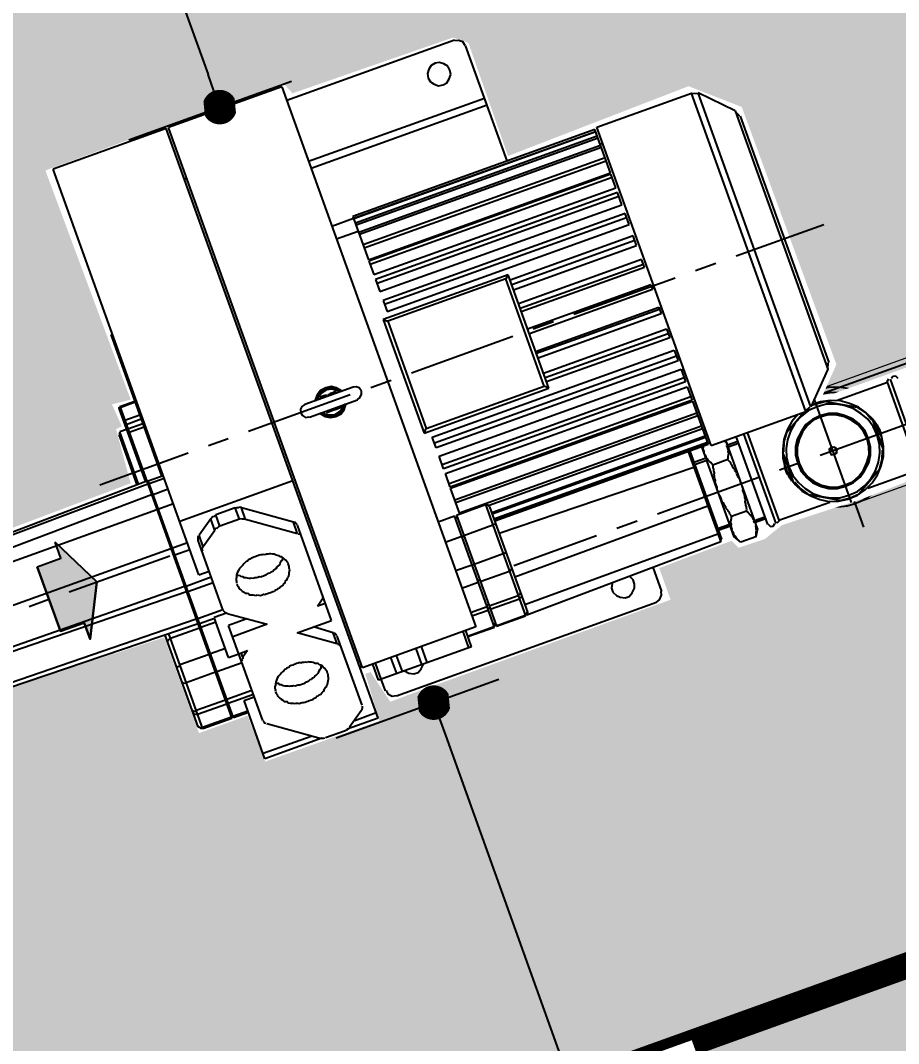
# Model space of a CAD drawing. Header units: millimetres. Extents: x 646993 to 648849, y 9708034 to 9709424.
# Drawn here: x 648234.937 to 648235.445, y 9709067.15 to 9709067.742 of the extents above; entities that cross this region are included whole.
import ezdxf

# ---------------------------------------------------------------- set-up
doc = ezdxf.new("R2010")
doc.units = ezdxf.units.MM
doc.header["$LTSCALE"] = 5
doc.header["$XCLIPFRAME"] = 2
doc.set_wipeout_variables(frame=1)
for name, pattern in [('DASHDOT2', [0.5, 0.25, -0.125, 0, -0.125]), ('DOT', [6.35, 0, -6.35]), ('SLD-Centro', [19.05, 15.24, -1.27, 1.27, -1.27])]:
    doc.linetypes.add(name, pattern=pattern)
doc.layers.get('Defpoints').update_dxf_attribs({"color": 253})
for name, color, linetype in [('00_RELLENO_X', 252, 'Continuous'), ('01-Dimensiones', 142, 'Continuous'), ('EB-Corte', 7, 'Continuous'), ('H', 7, 'Continuous'), ('P', 7, 'Continuous')]:
    doc.layers.add(name, color=color, linetype=linetype)
doc.layers.add('01 - TUBERIAS', color=1, linetype='Continuous', lineweight=5)
doc.layers.add('01-HATCH', color=56, linetype='Continuous', lineweight=5)
doc.styles.add('Tex25', font='romans.shx', dxfattribs={"width": 0.8, "height": 0.055})
doc.styles.add('Tex40', font='romans.shx', dxfattribs={"width": 0.7, "height": 0.045})
doc.dimstyles.new('1_40', dxfattribs={"dimtxt": 0.055, "dimasz": 0.02, "dimexe": 0.06, "dimexo": 0, "dimgap": 0.025, "dimtad": 1, "dimzin": 1, "dimdsep": 46, "dimtxsty": 'Tex25', "dimblk": 'DOT', "dimcen": 0, "dimdle": 0.04, "dimclrd": 256, "dimclre": 256, "dimclrt": 7, "dimadec": 0, "dimazin": 0, "dimtfac": 1, "dimtix": 1, "dimtmove": 1, "dimatfit": 3, "dimldrblk": 'DOT', "dimfxl": 1, "dimtfill": 1, "dimtolj": 1, "dimtzin": 0, "dimlwd": -1, "dimlwe": -1, "dimarcsym": 0})
picture_1 = doc.add_image_def('image1.jpg', size_in_pixel=(1920, 925))
picture_2 = doc.add_image_def('image2.ecw', size_in_pixel=(12715, 11262))

# ---------------------------------------------------------------- blocks, each defined once
blk = doc.blocks.new('*U37')
at = {"color": 8, "linetype": 'Continuous', "ltscale": 0.1}
blk.add_wipeout([(0.06777, 0.03465), (0.00013, 0.03465), (-0.00416, 0.0344), (-0.00847, 0.0336), (-0.01311, 0.03208), (-0.01686, 0.03027), (-0.02144, 0.02722), (-0.02509, 0.0239), (-0.02892, 0.01909), (-0.03154, 0.01435), (-0.03272, 0.01142), (-0.03353, 0.00876), (-0.0344, 0.0042), (-0.03465, 0), (-0.0344, -0.00414), (-0.03321, -0.00991), (-0.03197, -0.0133), (-0.02951, -0.01817), (-0.02671, -0.02207), (-0.02293, -0.02598), (-0.0198, -0.02844), (-0.01652, -0.03046), (-0.01144, -0.03271), (-0.00739, -0.03386), (-0.0055, -0.03421), (-0.00388, -0.03443), (-0.00226, -0.03458), (0.00042, -0.03465), (0.06777, -0.03465)], dxfattribs=at)
for p, q in [((0.06777, 0.0315), (0, 0.0315)), ((0.06777, -0.0315), (0, -0.0315))]:
    blk.add_line(p, q, dxfattribs=at)
at = {"color": 252, "linetype": 'DASHDOT2', "ltscale": 0.06}
blk.add_line((0.04924, 0), (-0.04924, 0), dxfattribs=at)
blk.add_lwpolyline([(0, 0.04924), (0, -0.04924)], dxfattribs=at)
at = {"color": 8, "linetype": 'Continuous', "ltscale": 0.1}
for radius in [0.03465, 0.0315]:
    blk.add_circle((0, 0), radius, dxfattribs=at)
at = {"layer": '01 - TUBERIAS', "linetype": 'Continuous'}
for p, q in [((0.00042, 0.03465), (0.06777, 0.03465)), ((0.06777, 0.03465), (0.06777, -0.03465)), ((0.00042, -0.03465), (0.06777, -0.03465))]:
    blk.add_line(p, q, dxfattribs=at)
blk.add_arc((0, 0), 0.03465, 89.30227, 270.69773, dxfattribs=at)
blk = doc.blocks.new('*U68')
at = {"layer": 'EB-Corte', "color": 251, "linetype": 'SLD-Centro', "ltscale": 0.035, "true_color": 0x636466, "const_width": 0.015}
blk.add_lwpolyline([(-5.5593, 0), (0.56102, 0)], dxfattribs=at)
blk = doc.blocks.new('A$C6962e6fc')
blk.add_wipeout([(0.02743, 0.0459), (0.08784, 0.04484), (0.08784, 0.10205), (0.08943, 0.10735), (0.10321, 0.0941), (0.26199, 0.09526), (0.28371, 0.12016), (0.28107, 0.23217), (0.35049, 0.23164), (0.35632, 0.23906), (0.35739, 0.33731), (0.36481, 0.34049), (0.36374, 0.48705), (0.22225, 0.48546), (0.22331, 0.49658), (0.20953, 0.49552), (0.209, 0.49923), (0.17667, 0.50188), (0.17503, 0.60859), (0.19675, 0.62977), (0.2047, 0.64832), (0.21053, 0.67904), (0.20629, 0.69175), (0.19346, 0.72324), (0.16378, 0.74178), (0.13887, 0.74655), (0.12138, 0.7492), (0.10072, 0.74178), (0.08058, 0.73278), (0.06203, 0.70947), (0.05461, 0.68563), (0.05342, 0.67222), (0.05501, 0.64679), (0.06985, 0.62454), (0.0831, 0.60971), (0.08892, 0.60706), (0.08616, 0.51374), (0.02722, 0.51353), (0.02722, 0.48365), (-0.00128, 0.48299), (-0.0015, 0.4128), (0.02689, 0.41131), (0.02689, 0.40811), (0.00682, 0.4032), (0.00704, 0.39103), (0.00753, 0.23049), (0.02701, 0.23049), (0.0277, 0.18565), (0.02249, 0.18322), (0.02214, 0.16723), (0.02634, 0.15526), (0.02495, 0.10486), (0.02603, 0.05772)])
at = {"layer": 'H', "linetype": 'Continuous'}
for points in [[(0.10985, 0.55448), (0.10985, 0.56911), (0.14955, 0.55448), (0.10985, 0.55448)], [(0.14955, 0.55448), (0.10985, 0.56911), (0.14955, 0.56911), (0.14955, 0.55448)], [(0.12952, 0.53933), (0.09993, 0.55448), (0.15964, 0.55448), (0.12952, 0.53933)]]:
    blk.add_hatch(color=256, dxfattribs=at).paths.add_polyline_path(points)
at = {"layer": 'P'}
for points in [[(0.17461, 0.49268), (0.17252, 0.61002)], [(0.08687, 0.49268), (0.08896, 0.60845)], [(0.08982, 0.49268), (0.09139, 0.60723)], [(0.16626, 0.49268), (0.16452, 0.60514)], [(0.17287, 0.49268), (0.1713, 0.60932)], [(0.10654, 0.49268), (0.10811, 0.59958)], [(0.10985, 0.49268), (0.11072, 0.59922)], [(0.15703, 0.48258), (0.15703, 0.60166)], [(0.13318, 0.48258), (0.13318, 0.59678)], [(0.12952, 0.58129), (0.12952, 0.56911)], [(0.09975, 0.55448), (0.10985, 0.55448), (0.10985, 0.56911)], [(0.14955, 0.56911), (0.10985, 0.56911), (0.10985, 0.55448)], [(0.10985, 0.56911), (0.14955, 0.56911)], [(0.14955, 0.56911), (0.14955, 0.55448), (0.15946, 0.55448)], [(0.14955, 0.56911), (0.14955, 0.55448), (0.15946, 0.55448)], [(0.10985, 0.55448), (0.09975, 0.55448), (0.12952, 0.53951), (0.15946, 0.55448)], [(0.12952, 0.53951), (0.09975, 0.55448)], [(0.12952, 0.55657), (0.12952, 0.49477)], [(0.15946, 0.55448), (0.12952, 0.53951), (0.12952, 0.53951)], [(0.18175, 0.46465), (0.18175, 0.51897)], [(0.02872, 0.49268), (0.02872, 0.51061)], [(0.02872, 0.51061), (0.08722, 0.51061)], [(0.03081, 0.51235), (0.02959, 0.51183), (0.02924, 0.51061)], [(0.03134, 0.5127), (0.03047, 0.51235), (0.02994, 0.51148), (0.02959, 0.51061)], [(0.02959, 0.49268), (0.02959, 0.51061)], [(0.03081, 0.5127), (0.08722, 0.5127)], [(0.0376, 0.49268), (0.0376, 0.51061)], [(0.03969, 0.5127), (0.03882, 0.5127), (0.03829, 0.51183), (0.03795, 0.51113)], [(0.04126, 0.5127), (0.04039, 0.51235), (0.04004, 0.51148)], [(0.04004, 0.51148), (0.04004, 0.51061)], [(0.04004, 0.49268), (0.04004, 0.51061)], [(0.05849, 0.5127), (0.05762, 0.51235), (0.0571, 0.51148)], [(0.0571, 0.51148), (0.0571, 0.51061)], [(0.0571, 0.49268), (0.0571, 0.51061)], [(0.06719, 0.5127), (0.06755, 0.51183)], [(0.06755, 0.51183), (0.06755, 0.51113)], [(0.06807, 0.49268), (0.06807, 0.51061)], [(0.08356, 0.5127), (0.08391, 0.51183), (0.08426, 0.51113)], [(0.08426, 0.49268), (0.08426, 0.51061)], [(0.17461, 0.4986), (0.20543, 0.4986)], [(0.17461, 0.49773), (0.20682, 0.49773)], [(0.2063, 0.49773), (0.20543, 0.4986)], [(0.20682, 0.49354), (0.20682, 0.49773)], [(0.22057, 0.49268), (0.17461, 0.49268), (0.02872, 0.49268)], [(0.02872, 0.48258), (0.02872, 0.49181)], [(0.02872, 0.49181), (0.17461, 0.49181)], [(0.02959, 0.48258), (0.02959, 0.49181)], [(0.02994, 0.49268), (0.02994, 0.49181)], [(0.03047, 0.49268), (0.03047, 0.49181)], [(0.0376, 0.47631), (0.0376, 0.49181)], [(0.03882, 0.49268), (0.03882, 0.49181)], [(0.04004, 0.47631), (0.04004, 0.49181)], [(0.04039, 0.49268), (0.04039, 0.49181)], [(0.0571, 0.47631), (0.0571, 0.49181)], [(0.05762, 0.49268), (0.05762, 0.49181)], [(0.06755, 0.49268), (0.06755, 0.49181)], [(0.06807, 0.48258), (0.06807, 0.49181)], [(0.08391, 0.49268), (0.08391, 0.49181)], [(0.08426, 0.48258), (0.08426, 0.49181)], [(0.08687, 0.49181), (0.08687, 0.48258)], [(0.08809, 0.49181), (0.08809, 0.49268)], [(0.08982, 0.49181), (0.08982, 0.47631)], [(0.09052, 0.49268), (0.09052, 0.49181)], [(0.10654, 0.49181), (0.10654, 0.47631)], [(0.10723, 0.49268), (0.10723, 0.49181)], [(0.10985, 0.49181), (0.10985, 0.47631)], [(0.1102, 0.49268), (0.1102, 0.49181)], [(0.129, 0.49181), (0.129, 0.48258)], [(0.12952, 0.49268), (0.12952, 0.49181)], [(0.16539, 0.49268), (0.16539, 0.49181)], [(0.16626, 0.49181), (0.16626, 0.48258)], [(0.172, 0.49268), (0.172, 0.49181)], [(0.17287, 0.49181), (0.17287, 0.48258)], [(0.17374, 0.49181), (0.17374, 0.49268)], [(0.21935, 0.49354), (0.17461, 0.49354)], [(0.17461, 0.49181), (0.17461, 0.48258)], [(0.20473, 0.49268), (0.2042, 0.49354)], [(0.20473, 0.49268), (0.20473, 0.48345)], [(0.20682, 0.49268), (0.20717, 0.49354)], [(0.20682, 0.49268), (0.20682, 0.48345)], [(0.2096, 0.49268), (0.2096, 0.49354)], [(0.2096, 0.49268), (0.2096, 0.48345)], [(0.21222, 0.49268), (0.21222, 0.49354), (0.21134, 0.49354)], [(0.21222, 0.49268), (0.21222, 0.48345)], [(0.22005, 0.49268), (0.21935, 0.49354)], [(0.22005, 0.49268), (0.22005, 0.49354), (0.21935, 0.49354)], [(0.22005, 0.49268), (0.22005, 0.48345)], [(0.22057, 0.49268), (0.22057, 0.48345)], [(0.00035, 0.44759), (0.00035, 0.48258)], [(0.00035, 0.48258), (0.03621, 0.48258)], [(0.00365, 0.48258), (0.00365, 0.45299)], [(0.03621, 0.48258), (0.03621, 0.47631)], [(0.06267, 0.48258), (0.06267, 0.47631)], [(0.06267, 0.48258), (0.08722, 0.48258)], [(0.08722, 0.4751), (0.08722, 0.48258)], [(0.1135, 0.48258), (0.1135, 0.47631)], [(0.1135, 0.48258), (0.36298, 0.48258)], [(0.14623, 0.41295), (0.14623, 0.48258)], [(0.17461, 0.48345), (0.26148, 0.48345)], [(0.26148, 0.48258), (0.26148, 0.48345)], [(0.36298, 0.41295), (0.36298, 0.48258)], [(0.01915, 0.47474), (0.00121, 0.44916)], [(0.02158, 0.47631), (0.02088, 0.47597), (0.02002, 0.47597), (0.01949, 0.4751)], [(0.02158, 0.47631), (0.08008, 0.47631)], [(0.06006, 0.47474), (0.05919, 0.4751), (0.05884, 0.47597), (0.05797, 0.47597)], [(0.06267, 0.47091), (0.06006, 0.47474)], [(0.06006, 0.47474), (0.06267, 0.47474)], [(0.06267, 0.47631), (0.06267, 0.47091)], [(0.07311, 0.45507), (0.07311, 0.47631)], [(0.08687, 0.47474), (0.07311, 0.45507)], [(0.08008, 0.46517), (0.08008, 0.47631)], [(0.08931, 0.47631), (0.08843, 0.47597), (0.08774, 0.47562), (0.08722, 0.47474)], [(0.08931, 0.47631), (0.1323, 0.47631)], [(0.12778, 0.47474), (0.12743, 0.47562), (0.12656, 0.47597), (0.12569, 0.47597)], [(0.1344, 0.46517), (0.12778, 0.47474)], [(0.12778, 0.47474), (0.13492, 0.47474)], [(0.1323, 0.47631), (0.13318, 0.47597), (0.13405, 0.47562), (0.13492, 0.4751)], [(0.14153, 0.46517), (0.13492, 0.47474)], [(0.03464, 0.46378), (0.03377, 0.46378), (0.03291, 0.46343), (0.03203, 0.46343), (0.03134, 0.46309), (0.03047, 0.46256), (0.02959, 0.46221), (0.02872, 0.46134), (0.02785, 0.46099), (0.02751, 0.46013), (0.02715, 0.45926), (0.02628, 0.4589), (0.02576, 0.45803), (0.02541, 0.45717), (0.02507, 0.4563), (0.02455, 0.45543)], [(0.04508, 0.4542), (0.04456, 0.45507), (0.04422, 0.45594), (0.04387, 0.45682), (0.04335, 0.45751), (0.043, 0.45838), (0.04248, 0.45926), (0.04178, 0.46013), (0.04091, 0.46099), (0.04004, 0.4617), (0.03917, 0.46221), (0.03829, 0.46256), (0.0376, 0.46309), (0.03674, 0.46343), (0.03586, 0.46343), (0.03499, 0.46378)], [(0.10097, 0.46378), (0.10028, 0.46378), (0.09941, 0.46343), (0.09853, 0.46343), (0.09766, 0.46309), (0.09679, 0.46256), (0.09609, 0.46221), (0.09522, 0.46134), (0.09435, 0.46099), (0.09401, 0.46013), (0.09349, 0.45926), (0.09262, 0.4589), (0.09226, 0.45803), (0.09192, 0.45717), (0.09139, 0.4563), (0.09105, 0.45543)], [(0.11229, 0.4509), (0.11194, 0.45177), (0.11194, 0.45263), (0.11142, 0.45334), (0.11142, 0.4542), (0.11106, 0.45507), (0.11072, 0.45594), (0.1102, 0.45682), (0.10985, 0.45751), (0.10933, 0.45838), (0.10898, 0.45926), (0.10811, 0.46013), (0.10723, 0.46099), (0.10654, 0.4617), (0.10567, 0.46221), (0.1048, 0.46256), (0.10393, 0.46309), (0.10306, 0.46343), (0.10236, 0.46343), (0.10149, 0.46378)], [(0.1344, 0.46517), (0.14153, 0.46517)], [(0.13579, 0.46256), (0.13526, 0.46343), (0.13526, 0.4643), (0.13492, 0.46517)], [(0.13579, 0.4617), (0.13579, 0.46256)], [(0.14153, 0.46517), (0.14205, 0.4643), (0.1424, 0.46343)], [(0.1424, 0.46343), (0.1424, 0.46256)], [(0.1424, 0.46256), (0.14276, 0.4617)], [(0.04004, 0.4617), (0.03917, 0.46134), (0.03882, 0.46047), (0.03795, 0.46013), (0.0376, 0.45926), (0.03674, 0.45838), (0.03621, 0.45751), (0.03586, 0.45682), (0.03551, 0.45594), (0.03499, 0.45507)], [(0.10654, 0.4617), (0.10567, 0.46134), (0.10515, 0.46047), (0.10445, 0.46013), (0.10393, 0.45926), (0.10306, 0.45838), (0.10271, 0.45751), (0.10236, 0.45682), (0.10185, 0.45594), (0.10149, 0.45507)], [(0.13579, 0.44967), (0.13579, 0.4617)], [(0.13579, 0.4617), (0.14276, 0.4617)], [(0.14276, 0.44967), (0.14276, 0.4617)], [(0.02455, 0.45473), (0.0242, 0.45386), (0.02368, 0.45299), (0.02368, 0.45211), (0.02368, 0.45124), (0.02332, 0.45055)], [(0.02332, 0.45055), (0.02332, 0.44967), (0.02332, 0.44881)], [(0.02455, 0.45543), (0.02455, 0.45473)], [(0.03464, 0.45263), (0.03412, 0.45177)], [(0.03412, 0.45177), (0.03412, 0.4509), (0.03412, 0.45003)], [(0.03499, 0.4542), (0.03464, 0.45334)], [(0.03464, 0.45334), (0.03464, 0.45263)], [(0.03499, 0.45507), (0.03499, 0.4542)], [(0.04508, 0.45334), (0.04508, 0.4542)], [(0.04595, 0.4509), (0.04544, 0.45177), (0.04544, 0.45263), (0.04508, 0.45334)], [(0.04595, 0.44498), (0.04595, 0.44584), (0.04595, 0.44672), (0.04595, 0.44759), (0.04595, 0.44846), (0.04595, 0.44916), (0.04595, 0.45003), (0.04595, 0.4509)], [(0.09105, 0.45473), (0.09052, 0.45386), (0.09018, 0.45299), (0.09018, 0.45211), (0.09018, 0.45124), (0.08982, 0.45055)], [(0.08982, 0.45055), (0.08982, 0.44967), (0.08982, 0.44881), (0.08982, 0.44794), (0.08982, 0.44707), (0.08982, 0.44637), (0.08982, 0.4455), (0.08982, 0.44463)], [(0.09105, 0.45543), (0.09105, 0.45473)], [(0.10097, 0.45263), (0.10062, 0.45177), (0.10062, 0.4509), (0.10062, 0.45003), (0.10028, 0.44916)], [(0.10149, 0.4542), (0.10097, 0.45334)], [(0.10097, 0.45334), (0.10097, 0.45263)], [(0.10149, 0.45507), (0.10149, 0.4542)], [(0.11229, 0.44498), (0.11229, 0.44584), (0.11229, 0.44672), (0.11229, 0.44759), (0.11229, 0.44846), (0.11229, 0.44916), (0.11229, 0.45003), (0.11229, 0.4509)], [(0.18175, 0.4401), (0.18175, 0.45211)], [(0.00121, 0.44916), (0.00069, 0.44846), (0.00035, 0.44759), (0, 0.44672)], [(0, 0.44672), (0, 0.44584)], [(0, 0.4455), (0, 0.43383)], [(0.02332, 0.44881), (0.02332, 0.44794)], [(0.02332, 0.44794), (0.02332, 0.44707), (0.02332, 0.44637), (0.02332, 0.4455), (0.02332, 0.44463)], [(0.02332, 0.44463), (0.02368, 0.44376)], [(0.03412, 0.45003), (0.03377, 0.44916), (0.03377, 0.44846), (0.03377, 0.44759), (0.03377, 0.44672), (0.03377, 0.44584), (0.03412, 0.44498)], [(0.03412, 0.44498), (0.03412, 0.44429), (0.03412, 0.44341)], [(0.04544, 0.44429), (0.04595, 0.44498)], [(0.04544, 0.44341), (0.04544, 0.44429)], [(0.08982, 0.44463), (0.09018, 0.44376)], [(0.10028, 0.44916), (0.10028, 0.44846), (0.10028, 0.44759), (0.10028, 0.44672), (0.10028, 0.44584)], [(0.10028, 0.44584), (0.10062, 0.44498), (0.10062, 0.44429)], [(0.10062, 0.44429), (0.10062, 0.44341)], [(0.11194, 0.44429), (0.11229, 0.44498)], [(0.11194, 0.44341), (0.11194, 0.44429)], [(0.11646, 0.42078), (0.1344, 0.44637)], [(0.1236, 0.42078), (0.14153, 0.44637)], [(0.1344, 0.44637), (0.13492, 0.44707), (0.13526, 0.44794), (0.13579, 0.44881)], [(0.1344, 0.44637), (0.14153, 0.44637)], [(0.13579, 0.44967), (0.14276, 0.44967)], [(0.13579, 0.44881), (0.13579, 0.44967)], [(0.1424, 0.44707), (0.14205, 0.44637)], [(0.14276, 0.44881), (0.1424, 0.44794)], [(0.1424, 0.44794), (0.1424, 0.44707)], [(0.14276, 0.44967), (0.14276, 0.44881)], [(0.02368, 0.44376), (0.02368, 0.44289)], [(0.02368, 0.44289), (0.0242, 0.44219), (0.0242, 0.44132), (0.02455, 0.44046)], [(0.02455, 0.44046), (0.02455, 0.43958)], [(0.02455, 0.43958), (0.02507, 0.43871), (0.02541, 0.43802), (0.02576, 0.43714), (0.02664, 0.43663), (0.02715, 0.43593), (0.02751, 0.43506), (0.02838, 0.43453), (0.02872, 0.43383), (0.02959, 0.43331), (0.03047, 0.43296), (0.03134, 0.43244), (0.03203, 0.4321), (0.03291, 0.4321), (0.03377, 0.43175), (0.03464, 0.43175)], [(0.03412, 0.44341), (0.03464, 0.44254)], [(0.03464, 0.44254), (0.03464, 0.44167)], [(0.03464, 0.44167), (0.03499, 0.4408)], [(0.03464, 0.43175), (0.03551, 0.43175), (0.03621, 0.43175), (0.03708, 0.4321), (0.03795, 0.43244), (0.03882, 0.43296), (0.03969, 0.43331), (0.04039, 0.43383), (0.04091, 0.43453), (0.04178, 0.43506), (0.04212, 0.43593), (0.04248, 0.43663), (0.04335, 0.43749), (0.04387, 0.43836), (0.04422, 0.43923), (0.04456, 0.4401)], [(0.03499, 0.4408), (0.03499, 0.4401)], [(0.03499, 0.4401), (0.03551, 0.43923), (0.03586, 0.43836), (0.03621, 0.43749), (0.03674, 0.43663), (0.0376, 0.43593), (0.03829, 0.43506), (0.03882, 0.43419), (0.03969, 0.43383)], [(0.04456, 0.4408), (0.04508, 0.44167)], [(0.04456, 0.4401), (0.04456, 0.4408)], [(0.04508, 0.44254), (0.04544, 0.44341)], [(0.04508, 0.44167), (0.04508, 0.44254)], [(0.04875, 0.42078), (0.06267, 0.44046)], [(0.06267, 0.44046), (0.06267, 0.41922)], [(0.09018, 0.44376), (0.09018, 0.44289)], [(0.09018, 0.44289), (0.09052, 0.44219)], [(0.09052, 0.44219), (0.09052, 0.44132)], [(0.09052, 0.44132), (0.09105, 0.44046)], [(0.09105, 0.44046), (0.09105, 0.43958)], [(0.09105, 0.43958), (0.09139, 0.43871), (0.09192, 0.43802), (0.09226, 0.43714), (0.09314, 0.43663), (0.09349, 0.43593), (0.09401, 0.43506), (0.0947, 0.43453), (0.09522, 0.43383), (0.09609, 0.43331), (0.09679, 0.43296), (0.09766, 0.43244), (0.09853, 0.4321)], [(0.10062, 0.44341), (0.10097, 0.44254)], [(0.10097, 0.44254), (0.10097, 0.44167)], [(0.10097, 0.43175), (0.10185, 0.43175), (0.10271, 0.43175), (0.10358, 0.4321), (0.10445, 0.43244), (0.10515, 0.43296), (0.10602, 0.43331), (0.10689, 0.43383), (0.10723, 0.43453), (0.10811, 0.43506), (0.10863, 0.43593), (0.10898, 0.43663), (0.10985, 0.43749), (0.1102, 0.43836), (0.11072, 0.43923), (0.11106, 0.4401), (0.11106, 0.4408), (0.11142, 0.44167)], [(0.10097, 0.44167), (0.10149, 0.4408)], [(0.10149, 0.4408), (0.10149, 0.4401)], [(0.10149, 0.4401), (0.10185, 0.43923), (0.10236, 0.43836), (0.10271, 0.43749), (0.10306, 0.43663), (0.10393, 0.43593), (0.1048, 0.43506), (0.10515, 0.43419), (0.10602, 0.43383)], [(0.11142, 0.44254), (0.11194, 0.44341)], [(0.11142, 0.44167), (0.11142, 0.44254)], [(0, 0.43383), (0, 0.43296), (0, 0.4321)], [(0, 0.4321), (0.00035, 0.43123), (0.00069, 0.43036)], [(0.00035, 0.41295), (0.00035, 0.4321)], [(0.00121, 0.43036), (0.00784, 0.42078)], [(0.05554, 0.42078), (0.06267, 0.43036)], [(0.09853, 0.4321), (0.09941, 0.4321)], [(0.09941, 0.4321), (0.10028, 0.43175), (0.10097, 0.43175)], [(0.18175, 0.36489), (0.18175, 0.42757)], [(0.00365, 0.42617), (0.00365, 0.41295)], [(0.00784, 0.42078), (0.00835, 0.41991), (0.00905, 0.41956), (0.00992, 0.41922)], [(0.04631, 0.41922), (0.04718, 0.41956), (0.04805, 0.41991), (0.04839, 0.42078)], [(0.04875, 0.42078), (0.05554, 0.42078)], [(0.05554, 0.42078), (0.05501, 0.41991), (0.05431, 0.41956), (0.05344, 0.41922)], [(0.07311, 0.41922), (0.07311, 0.42409)], [(0.07311, 0.42409), (0.07555, 0.42078)], [(0.07555, 0.42078), (0.0759, 0.41991), (0.07678, 0.41956), (0.07764, 0.41922)], [(0.11646, 0.42078), (0.1236, 0.42078)], [(0.1236, 0.42078), (0.12325, 0.41991), (0.12238, 0.41956), (0.12152, 0.41922)], [(0.01044, 0.41922), (0.05292, 0.41922)], [(0.06267, 0.41922), (0.12116, 0.41922)], [(0.11402, 0.41922), (0.11489, 0.41922)], [(0.11489, 0.41922), (0.11559, 0.41956), (0.11612, 0.42043)], [(0.00035, 0.41295), (0.36298, 0.41295)], [(0.03081, 0.34192), (0.03081, 0.41156)], [(0.03081, 0.41156), (0.36298, 0.41156)], [(0.03168, 0.41156), (0.03168, 0.41295)], [(0.33164, 0.41156), (0.33164, 0.41295)], [(0.36298, 0.34192), (0.36298, 0.41156)], [(0.01375, 0.4032), (0.01167, 0.40285), (0.00957, 0.40111)], [(0.01375, 0.40372), (0.02088, 0.40372)], [(0.02088, 0.34818), (0.02088, 0.40529)], [(0.02088, 0.40529), (0.03081, 0.40529)], [(0.02088, 0.40372), (0.03081, 0.40372)], [(0.00871, 0.23868), (0.00871, 0.39867)], [(0.00957, 0.40111), (0.00905, 0.39867)], [(0.02088, 0.39415), (0.03081, 0.39415)], [(0.17757, 0.36193), (0.17757, 0.39153)], [(0.17827, 0.39362), (0.17792, 0.39153)], [(0.18175, 0.39536), (0.18, 0.39484), (0.17827, 0.39362)], [(0.1854, 0.39153), (0.18506, 0.39362), (0.18383, 0.39484), (0.18175, 0.39536)], [(0.1854, 0.36193), (0.1854, 0.39153)], [(0.0188, 0.38736), (0.01741, 0.38492), (0.01741, 0.3823), (0.0188, 0.37987)], [(0.02088, 0.38944), (0.0188, 0.38736)], [(0.02088, 0.39066), (0.03081, 0.39066)], [(0.17792, 0.38492), (0.17496, 0.38283), (0.17339, 0.38022), (0.17287, 0.3769), (0.17339, 0.3736), (0.17496, 0.37116), (0.17792, 0.36908)], [(0.17757, 0.38492), (0.17496, 0.38283), (0.17339, 0.37987)], [(0.1854, 0.36908), (0.18836, 0.37116), (0.1901, 0.3736), (0.19046, 0.3769), (0.1901, 0.38022), (0.18836, 0.38283), (0.1854, 0.38492)], [(0.1901, 0.37987), (0.18836, 0.38283), (0.18593, 0.38492)], [(0.0188, 0.37987), (0.02088, 0.37778)], [(0.17339, 0.37987), (0.17287, 0.3769), (0.17339, 0.37395)], [(0.17757, 0.38369), (0.17496, 0.38161), (0.17374, 0.37865)], [(0.17496, 0.38022), (0.17409, 0.3769), (0.17496, 0.3736)], [(0.1767, 0.38283), (0.17496, 0.38022)], [(0.1767, 0.38283), (0.17705, 0.38369)], [(0.17757, 0.38283), (0.1767, 0.38283)], [(0.1767, 0.3769), (0.1767, 0.37813), (0.1767, 0.37952), (0.1767, 0.38073), (0.1767, 0.38161)], [(0.17705, 0.38369), (0.17757, 0.3844)], [(0.1854, 0.38283), (0.18663, 0.38283)], [(0.18593, 0.3844), (0.18593, 0.38369)], [(0.18593, 0.37029), (0.18836, 0.37238), (0.18959, 0.37535), (0.18959, 0.37865), (0.18836, 0.38161), (0.18593, 0.38369)], [(0.18593, 0.38369), (0.18627, 0.38283)], [(0.18663, 0.37952), (0.18663, 0.37865), (0.18627, 0.37743)], [(0.18836, 0.38022), (0.18663, 0.38283)], [(0.18663, 0.38196), (0.18663, 0.38073)], [(0.18663, 0.38073), (0.18663, 0.37952)], [(0.18836, 0.3736), (0.18923, 0.3769), (0.18836, 0.38022)], [(0.1901, 0.37395), (0.19046, 0.3769), (0.1901, 0.37987)], [(0.02088, 0.37865), (0.03081, 0.37865)], [(0.02088, 0.37535), (0.03081, 0.37535)], [(0.17339, 0.37395), (0.17496, 0.37116), (0.17757, 0.36908)], [(0.17374, 0.37865), (0.17374, 0.37535)], [(0.17374, 0.37535), (0.17496, 0.37238), (0.17757, 0.37029)], [(0.17496, 0.3736), (0.1767, 0.37116)], [(0.1767, 0.37152), (0.1767, 0.37273), (0.1767, 0.37395), (0.1767, 0.37482), (0.1767, 0.37604), (0.1767, 0.3769)], [(0.18593, 0.36908), (0.18836, 0.37116), (0.1901, 0.37395)], [(0.18627, 0.3769), (0.18627, 0.37604)], [(0.18627, 0.37604), (0.18663, 0.37535), (0.18663, 0.37395), (0.18663, 0.37273)], [(0.18663, 0.37116), (0.18836, 0.3736)], [(0.17757, 0.37064), (0.1767, 0.37064)], [(0.17757, 0.36977), (0.1767, 0.37029)], [(0.17757, 0.36908), (0.17705, 0.36977)], [(0.1854, 0.37064), (0.18663, 0.37064)], [(0.18593, 0.36977), (0.18593, 0.36908)], [(0.18663, 0.37064), (0.18627, 0.36977)], [(0.18663, 0.37273), (0.18663, 0.37186)], [(0.17792, 0.36193), (0.17827, 0.3602), (0.18, 0.35863), (0.18175, 0.3581)], [(0.18383, 0.35863), (0.18506, 0.3602), (0.1854, 0.36193)], [(0.18175, 0.3581), (0.18383, 0.35863)], [(0.02088, 0.34975), (0.03081, 0.34975)], [(0.18175, 0.33982), (0.18175, 0.35236)], [(0.02088, 0.34818), (0.03081, 0.34818)], [(0.02715, 0.34818), (0.02715, 0.33182)], [(0.02751, 0.34818), (0.02751, 0.33182)], [(0.36298, 0.34192), (0.03081, 0.34192)], [(0.0376, 0.34192), (0.0376, 0.33182)], [(0.03969, 0.34192), (0.03969, 0.33182)], [(0.05466, 0.34192), (0.05466, 0.33182)], [(0.06546, 0.34192), (0.06546, 0.33182)], [(0.08304, 0.34192), (0.08304, 0.33182)], [(0.09558, 0.34192), (0.09558, 0.33182)], [(0.26949, 0.34192), (0.26949, 0.32851)], [(0.27733, 0.34192), (0.27733, 0.32851), (0.27733, 0.17967)], [(0.31284, 0.23364), (0.31284, 0.34192)], [(0.31702, 0.23364), (0.31702, 0.34192)], [(0.35462, 0.23868), (0.35462, 0.34192)], [(0.02715, 0.33182), (0.09558, 0.33182)], [(0.02785, 0.3306), (0.02785, 0.33182)], [(0.02872, 0.3306), (0.02872, 0.33182)], [(0.03829, 0.3306), (0.03829, 0.33182)], [(0.04039, 0.3306), (0.04039, 0.33182)], [(0.05554, 0.3306), (0.05554, 0.33182)], [(0.06511, 0.3306), (0.06511, 0.33182)], [(0.08269, 0.3306), (0.08269, 0.33182)], [(0.09435, 0.33182), (0.09435, 0.3306)], [(0.14658, 0.33217), (0.14867, 0.33008)], [(0.14658, 0.33217), (0.14658, 0.25539)], [(0.21639, 0.33217), (0.14658, 0.33217)], [(0.21639, 0.33217), (0.21466, 0.33008)], [(0.21639, 0.25539), (0.21639, 0.33217)], [(0.02715, 0.3306), (0.02715, 0.31267)], [(0.09558, 0.3306), (0.02715, 0.3306)], [(0.02751, 0.3306), (0.02751, 0.31267)], [(0.0376, 0.3306), (0.0376, 0.31267)], [(0.03969, 0.3306), (0.03969, 0.31267)], [(0.05466, 0.3306), (0.05466, 0.31267)], [(0.06546, 0.3306), (0.06546, 0.31267)], [(0.08304, 0.3306), (0.08304, 0.31267)], [(0.09558, 0.3306), (0.09558, 0.31267)], [(0.09558, 0.32851), (0.11142, 0.32851)], [(0.09609, 0.17967), (0.09609, 0.32851)], [(0.10236, 0.17967), (0.10236, 0.32851)], [(0.10393, 0.17967), (0.10393, 0.32851)], [(0.11142, 0.32851), (0.11142, 0.17967)], [(0.11194, 0.17967), (0.11194, 0.32851)], [(0.11194, 0.32851), (0.12029, 0.32851)], [(0.11402, 0.17967), (0.11402, 0.32851)], [(0.12029, 0.32851), (0.12029, 0.17967)], [(0.12325, 0.17967), (0.12325, 0.32851)], [(0.12325, 0.32851), (0.13109, 0.32851)], [(0.12569, 0.17967), (0.12569, 0.32851)], [(0.13109, 0.32851), (0.13109, 0.17967)], [(0.13613, 0.17967), (0.13613, 0.32851)], [(0.13613, 0.32851), (0.14276, 0.32851)], [(0.13909, 0.17967), (0.13909, 0.32851)], [(0.14276, 0.32851), (0.14276, 0.17967)], [(0.14867, 0.33008), (0.14867, 0.25748)], [(0.21466, 0.33008), (0.14867, 0.33008)], [(0.18175, 0.26497), (0.18175, 0.32729)], [(0.21466, 0.25748), (0.21466, 0.33008)], [(0.22684, 0.32851), (0.22005, 0.32851)], [(0.22005, 0.32851), (0.22005, 0.17967)], [(0.22423, 0.17967), (0.22423, 0.32851)], [(0.22684, 0.17967), (0.22684, 0.32851)], [(0.23973, 0.32851), (0.23223, 0.32851)], [(0.23223, 0.32851), (0.23223, 0.17967)], [(0.23729, 0.17967), (0.23729, 0.32851)], [(0.23973, 0.17967), (0.23973, 0.32851)], [(0.25104, 0.32851), (0.24268, 0.32851)], [(0.24268, 0.32851), (0.24268, 0.17967)], [(0.24894, 0.17967), (0.24894, 0.32851)], [(0.25104, 0.17967), (0.25104, 0.32851)], [(0.27854, 0.32851), (0.2519, 0.32851)], [(0.2519, 0.32851), (0.2519, 0.17967)], [(0.25904, 0.17967), (0.25904, 0.32851)], [(0.26113, 0.17967), (0.26113, 0.32851)], [(0.2674, 0.17967), (0.2674, 0.32851)], [(0.26862, 0.17967), (0.26862, 0.32851)], [(0.27314, 0.17967), (0.27314, 0.32851)], [(0.27437, 0.17967), (0.27437, 0.32851)], [(0.27697, 0.17967), (0.27697, 0.32851)], [(0.27854, 0.17967), (0.27854, 0.32851)], [(0.09558, 0.31267), (0.02715, 0.31267)], [(0.02715, 0.31267), (0.02872, 0.31093)], [(0.02924, 0.19185), (0.02715, 0.31179)], [(0.02785, 0.31128), (0.02785, 0.31215)], [(0.02959, 0.31093), (0.02872, 0.31093), (0.02785, 0.31128)], [(0.09349, 0.31093), (0.02872, 0.31093)], [(0.03342, 0.31093), (0.03412, 0.19185)], [(0.03795, 0.31128), (0.03795, 0.31215)], [(0.03969, 0.31093), (0.03882, 0.31093), (0.03795, 0.31128)], [(0.04126, 0.31093), (0.04039, 0.31093), (0.04004, 0.31179), (0.04004, 0.31267)], [(0.05048, 0.31093), (0.05135, 0.19185)], [(0.05641, 0.31093), (0.05554, 0.31093), (0.05501, 0.31179), (0.05466, 0.31267)], [(0.05675, 0.25835), (0.05675, 0.30919)], [(0.06511, 0.31093), (0.06546, 0.31179), (0.06546, 0.31267)], [(0.07729, 0.31093), (0.07521, 0.19185)], [(0.08217, 0.31093), (0.08304, 0.31128)], [(0.08304, 0.31128), (0.08304, 0.31215)], [(0.08478, 0.17967), (0.08478, 0.31093)], [(0.08565, 0.17967), (0.08565, 0.31093)], [(0.08599, 0.17967), (0.08599, 0.31093)], [(0.08896, 0.17967), (0.08896, 0.31093)], [(0.08982, 0.17967), (0.08982, 0.31093)], [(0.09349, 0.31093), (0.0947, 0.31128), (0.09522, 0.31267)], [(0.09435, 0.17967), (0.09435, 0.31093)], [(0.02298, 0.26044), (0.02037, 0.25905), (0.0188, 0.25748), (0.01741, 0.25488), (0.01741, 0.25244), (0.0188, 0.25)], [(0.02541, 0.26044), (0.02298, 0.26044)], [(0.02785, 0.25905), (0.02541, 0.26044)], [(0.14658, 0.25539), (0.14867, 0.25748)], [(0.14658, 0.25539), (0.21639, 0.25539)], [(0.14867, 0.25748), (0.21466, 0.25748)], [(0.15041, 0.17967), (0.15041, 0.25539)], [(0.15285, 0.17967), (0.15285, 0.25539)], [(0.15581, 0.25539), (0.15581, 0.17967)], [(0.16503, 0.17967), (0.16503, 0.25539)], [(0.16782, 0.17967), (0.16782, 0.25539)], [(0.16922, 0.25539), (0.16922, 0.17967)], [(0.18, 0.17967), (0.18, 0.25539)], [(0.18296, 0.17967), (0.18296, 0.25539)], [(0.19376, 0.25539), (0.19376, 0.17967)], [(0.1955, 0.17967), (0.1955, 0.25539)], [(0.19846, 0.17967), (0.19846, 0.25539)], [(0.20717, 0.25539), (0.20717, 0.17967)], [(0.21013, 0.17967), (0.21013, 0.25539)], [(0.21309, 0.17967), (0.21309, 0.25539)], [(0.21639, 0.25539), (0.21466, 0.25748)], [(0.33286, 0.25627), (0.33251, 0.25365), (0.33286, 0.25121)], [(0.33669, 0.25992), (0.3346, 0.25835), (0.33286, 0.25627)], [(0.34174, 0.25992), (0.33912, 0.26044), (0.33669, 0.25992)], [(0.34539, 0.25627), (0.34383, 0.25835), (0.34174, 0.25992)], [(0.34591, 0.25365), (0.34539, 0.25627)], [(0.0188, 0.25), (0.02088, 0.24791), (0.02298, 0.24704)], [(0.18175, 0.2399), (0.18175, 0.25244)], [(0.33286, 0.25121), (0.3346, 0.24912), (0.33669, 0.24738)], [(0.34174, 0.24738), (0.34383, 0.24912), (0.34539, 0.25121)], [(0.34539, 0.25121), (0.34591, 0.25365)], [(0.34591, 0.25365), (0.34591, 0.25365)], [(0.02298, 0.24704), (0.02576, 0.24704), (0.02838, 0.24825)], [(0.05675, 0.23328), (0.05675, 0.24581)], [(0.33669, 0.24738), (0.33912, 0.24704), (0.34174, 0.24738)], [(0.00905, 0.23868), (0.00957, 0.23659), (0.01167, 0.2345), (0.01375, 0.23398)], [(0.35218, 0.2345), (0.35375, 0.23659), (0.35427, 0.23868)], [(0.01375, 0.23364), (0.02872, 0.23364)], [(0.27854, 0.23364), (0.34958, 0.23364)], [(0.34958, 0.23398), (0.35218, 0.2345)], [(0.18175, 0.16504), (0.18175, 0.22737)], [(0.05675, 0.15843), (0.05675, 0.22075)], [(0.08478, 0.19185), (0.02924, 0.19185)], [(0.02959, 0.19185), (0.03047, 0.19098)], [(0.08478, 0.19098), (0.03047, 0.19098)], [(0.03412, 0.19098), (0.03412, 0.19185)], [(0.03586, 0.1835), (0.03586, 0.19098)], [(0.03708, 0.19098), (0.03708, 0.1835)], [(0.05171, 0.19098), (0.05135, 0.19185)], [(0.07434, 0.19098), (0.07521, 0.19098), (0.07521, 0.19185)], [(0.07642, 0.19098), (0.07642, 0.1835)], [(0.07764, 0.1835), (0.07764, 0.19098)], [(0.02507, 0.18106), (0.02924, 0.1835)], [(0.02507, 0.18106), (0.02576, 0.18141), (0.02664, 0.18175), (0.02751, 0.18227), (0.02838, 0.18262), (0.02924, 0.18262), (0.02994, 0.18314), (0.03081, 0.18314), (0.03168, 0.18314), (0.03255, 0.1835), (0.03342, 0.1835), (0.03412, 0.18314), (0.03499, 0.18314), (0.03586, 0.18314), (0.03674, 0.18262), (0.0376, 0.18262), (0.03829, 0.18227), (0.03917, 0.18175), (0.04004, 0.18141), (0.04091, 0.18106)], [(0.02507, 0.17183), (0.02507, 0.18106)], [(0.02924, 0.1835), (0.08426, 0.1835)], [(0.04091, 0.18106), (0.04178, 0.18106), (0.04248, 0.18141), (0.04335, 0.18141), (0.04422, 0.18175), (0.04508, 0.18175)], [(0.04091, 0.17183), (0.04091, 0.18106)], [(0.04508, 0.18175), (0.04631, 0.18227)], [(0.04631, 0.18227), (0.04718, 0.18227), (0.04805, 0.18262), (0.04875, 0.18262), (0.04961, 0.18262), (0.05048, 0.18314), (0.05135, 0.18314), (0.05222, 0.18314), (0.05292, 0.18314), (0.05379, 0.18314), (0.05466, 0.1835), (0.05554, 0.1835), (0.05641, 0.1835)], [(0.05675, 0.1835), (0.05762, 0.1835), (0.05884, 0.1835), (0.05971, 0.18314), (0.06058, 0.18314), (0.06128, 0.18314), (0.06215, 0.18314), (0.06302, 0.18314), (0.06389, 0.18262), (0.06476, 0.18262), (0.06546, 0.18262), (0.06632, 0.18227), (0.06719, 0.18227), (0.06807, 0.18175), (0.06929, 0.18175), (0.07015, 0.18141), (0.07102, 0.18141)], [(0.07102, 0.18141), (0.07225, 0.18106)], [(0.07259, 0.18106), (0.07346, 0.18141), (0.07434, 0.18175), (0.07521, 0.18227), (0.0759, 0.18262), (0.07678, 0.18262), (0.07764, 0.18314), (0.07851, 0.18314), (0.07938, 0.18314), (0.08008, 0.1835), (0.08095, 0.1835), (0.08182, 0.18314), (0.08269, 0.18314), (0.08356, 0.18314), (0.08426, 0.18262)], [(0.07259, 0.17183), (0.07259, 0.18106)], [(0.08356, 0.1781), (0.27941, 0.1781)], [(0.08356, 0.1781), (0.08356, 0.11995)], [(0.11142, 0.17967), (0.08478, 0.17967)], [(0.09349, 0.17967), (0.09349, 0.1781)], [(0.12029, 0.17967), (0.11194, 0.17967)], [(0.13109, 0.17967), (0.12325, 0.17967)], [(0.14276, 0.17967), (0.13613, 0.17967)], [(0.15581, 0.17967), (0.15041, 0.17967)], [(0.16922, 0.17967), (0.16503, 0.17967)], [(0.18296, 0.17967), (0.18, 0.17967)], [(0.19376, 0.17967), (0.19846, 0.17967)], [(0.20717, 0.17967), (0.21309, 0.17967)], [(0.22005, 0.17967), (0.22684, 0.17967)], [(0.23223, 0.17967), (0.23973, 0.17967)], [(0.24268, 0.17967), (0.25104, 0.17967)], [(0.2519, 0.17967), (0.27854, 0.17967)], [(0.26949, 0.17967), (0.26949, 0.1781)], [(0.27941, 0.1781), (0.27941, 0.11995)], [(0.02924, 0.16922), (0.02507, 0.17183)], [(0.02507, 0.17183), (0.02576, 0.17131), (0.02664, 0.17096), (0.02751, 0.17061), (0.02838, 0.17008)], [(0.03586, 0.16974), (0.03674, 0.17008), (0.0376, 0.17008), (0.03829, 0.17061), (0.03917, 0.17096), (0.04004, 0.17131), (0.04091, 0.17183)], [(0.04091, 0.17183), (0.04178, 0.17131), (0.04248, 0.17131), (0.04335, 0.17096), (0.04422, 0.17096), (0.04508, 0.17061), (0.04631, 0.17061), (0.04718, 0.17008), (0.04805, 0.17008)], [(0.07102, 0.17131), (0.07225, 0.17183)], [(0.07259, 0.17183), (0.07346, 0.17131), (0.07434, 0.17096), (0.07521, 0.17061), (0.0759, 0.17008), (0.07678, 0.17008), (0.07764, 0.16974)], [(0.02838, 0.17008), (0.02924, 0.17008)], [(0.02924, 0.17008), (0.02994, 0.16974)], [(0.02924, 0.16922), (0.08356, 0.16922)], [(0.02994, 0.16974), (0.03081, 0.16974)], [(0.03081, 0.16974), (0.03168, 0.16922), (0.03255, 0.16922)], [(0.03291, 0.16974), (0.03412, 0.16974)], [(0.03291, 0.16295), (0.03291, 0.16922)], [(0.03412, 0.16922), (0.03499, 0.16974)], [(0.03412, 0.16295), (0.03412, 0.16922)], [(0.03499, 0.16974), (0.03586, 0.16974)], [(0.04805, 0.17008), (0.04875, 0.17008)], [(0.04875, 0.17008), (0.04961, 0.16974)], [(0.04961, 0.16974), (0.05048, 0.16974), (0.05135, 0.16974), (0.05222, 0.16974), (0.05292, 0.16974)], [(0.05292, 0.16974), (0.05379, 0.16922), (0.05466, 0.16922), (0.05554, 0.16922), (0.05641, 0.16922)], [(0.05675, 0.16922), (0.05762, 0.16922), (0.05884, 0.16922), (0.05971, 0.16922), (0.06058, 0.16974)], [(0.06058, 0.16974), (0.06128, 0.16974), (0.06215, 0.16974), (0.06302, 0.16974), (0.06389, 0.16974)], [(0.06389, 0.16974), (0.06476, 0.17008), (0.06546, 0.17008), (0.06632, 0.17008), (0.06719, 0.17061)], [(0.06719, 0.17061), (0.06807, 0.17061), (0.06929, 0.17096), (0.07015, 0.17096)], [(0.07015, 0.17096), (0.07102, 0.17131)], [(0.07764, 0.16974), (0.07851, 0.16974)], [(0.07851, 0.16974), (0.07938, 0.16922)], [(0.07938, 0.16974), (0.08061, 0.16974)], [(0.07938, 0.16295), (0.07938, 0.16922)], [(0.08061, 0.16295), (0.08061, 0.16922)], [(0.08061, 0.16922), (0.08147, 0.16922)], [(0.08147, 0.16922), (0.08217, 0.16922), (0.08304, 0.16974)], [(0.02959, 0.1626), (0.02785, 0.16173), (0.02751, 0.16017)], [(0.02751, 0.16017), (0.02872, 0.15877)], [(0.08356, 0.16295), (0.02959, 0.16295)], [(0.02838, 0.15807), (0.08356, 0.15807)], [(0.02924, 0.15599), (0.02838, 0.15755)], [(0.02959, 0.15599), (0.02959, 0.12465)], [(0.08356, 0.15599), (0.02959, 0.15599)], [(0.18175, 0.13997), (0.18175, 0.15251)], [(0.05675, 0.14258), (0.05588, 0.14258), (0.05501, 0.14258), (0.05431, 0.14258), (0.05344, 0.14258), (0.05258, 0.14206), (0.05171, 0.14206), (0.05083, 0.14206), (0.05014, 0.14171), (0.04927, 0.14136), (0.04839, 0.14136)], [(0.05675, 0.13336), (0.05675, 0.14589)], [(0.06511, 0.14084), (0.05675, 0.14258)], [(0.08391, 0.11281), (0.08356, 0.11839), (0.08182, 0.12326), (0.07938, 0.12796), (0.0759, 0.13214), (0.07172, 0.13544), (0.06719, 0.13788), (0.06215, 0.13963), (0.05675, 0.13997), (0.05135, 0.13963), (0.04631, 0.13788), (0.04178, 0.13544), (0.0376, 0.13214), (0.03412, 0.12796), (0.03168, 0.12326), (0.02994, 0.11839), (0.02959, 0.11281)], [(0.04595, 0.13997), (0.04091, 0.13753), (0.03674, 0.1337), (0.03291, 0.12953), (0.02994, 0.125)], [(0.04248, 0.13788), (0.0376, 0.13457)], [(0.04752, 0.13997), (0.04248, 0.13788)], [(0.05675, 0.14206), (0.05135, 0.14171), (0.04595, 0.13997)], [(0.04752, 0.1405), (0.06598, 0.1405)], [(0.06267, 0.14171), (0.05675, 0.14206)], [(0.06755, 0.13997), (0.06267, 0.14171)], [(0.07138, 0.13788), (0.06598, 0.13997)], [(0.07259, 0.13753), (0.06755, 0.13997)], [(0.0759, 0.13457), (0.07138, 0.13788)], [(0.07729, 0.1337), (0.07259, 0.13753)], [(0.02838, 0.11873), (0.0376, 0.13457)], [(0.04752, 0.13161), (0.04387, 0.12917), (0.04039, 0.12587), (0.03795, 0.12204)], [(0.04718, 0.13248), (0.04335, 0.13004)], [(0.06632, 0.13248), (0.0618, 0.13423), (0.05675, 0.13457), (0.05171, 0.13423), (0.04718, 0.13248)], [(0.05222, 0.13336), (0.04752, 0.13161)], [(0.06128, 0.13336), (0.05675, 0.1337), (0.05222, 0.13336)], [(0.06598, 0.13161), (0.06128, 0.13336)], [(0.07555, 0.12204), (0.07311, 0.12587), (0.06963, 0.12917), (0.06598, 0.13161)], [(0.07015, 0.13004), (0.06632, 0.13248)], [(0.0759, 0.13457), (0.08356, 0.12117)], [(0.08356, 0.12465), (0.08095, 0.12953), (0.07729, 0.1337)], [(0.02994, 0.125), (0.02838, 0.1196)], [(0.03969, 0.12621), (0.03708, 0.12256)], [(0.04335, 0.13004), (0.03969, 0.12621)], [(0.07382, 0.12621), (0.07015, 0.13004)], [(0.07642, 0.12256), (0.07382, 0.12621)], [(0.18175, 0.07364), (0.18175, 0.12744)], [(0.02838, 0.1196), (0.02751, 0.1142)], [(0.02838, 0.11873), (0.02785, 0.11281)], [(0.03708, 0.12256), (0.03551, 0.11786), (0.03499, 0.11281), (0.03551, 0.10793), (0.03708, 0.10324)], [(0.03795, 0.12204), (0.03621, 0.11751)], [(0.05675, 0.05815), (0.05675, 0.12082)], [(0.07729, 0.11751), (0.07555, 0.12204)], [(0.07851, 0.11281), (0.07799, 0.11786), (0.07642, 0.12256)], [(0.08356, 0.11995), (0.27941, 0.11995)], [(0.08391, 0.11995), (0.08513, 0.11664)], [(0.27784, 0.11664), (0.27907, 0.11995)], [(0.02507, 0.11281), (0.08843, 0.11281)], [(0.02751, 0.1142), (0.02785, 0.10829), (0.02924, 0.10289)], [(0.02785, 0.11281), (0.02838, 0.10707)], [(0.02959, 0.11281), (0.02994, 0.10741)], [(0.03621, 0.11751), (0.03586, 0.11281), (0.03621, 0.10829)], [(0.05884, 0.11281), (0.05849, 0.11456), (0.05675, 0.1149), (0.05501, 0.11456), (0.05466, 0.11281), (0.05501, 0.11124), (0.05675, 0.11073), (0.05849, 0.11124), (0.05884, 0.11281)], [(0.05884, 0.11281), (0.05849, 0.11456), (0.05675, 0.1149), (0.05501, 0.11456), (0.05466, 0.11281), (0.05501, 0.11124), (0.05675, 0.11073), (0.05849, 0.11124), (0.05884, 0.11281)], [(0.05466, 0.11333), (0.05501, 0.11212), (0.05588, 0.11073)], [(0.05466, 0.11333), (0.05501, 0.11212), (0.05588, 0.11073)], [(0.05762, 0.11073), (0.05884, 0.11212), (0.05884, 0.11368), (0.05762, 0.11456), (0.05641, 0.1149)], [(0.05762, 0.11073), (0.05884, 0.11212), (0.05884, 0.11368), (0.05762, 0.11456), (0.05641, 0.1149)], [(0.05884, 0.11281), (0.05884, 0.11281)], [(0.05884, 0.11281), (0.05884, 0.11281)], [(0.07642, 0.10324), (0.07799, 0.10793), (0.07851, 0.11281), (0.07851, 0.11281)], [(0.07764, 0.11281), (0.07729, 0.11751)], [(0.07729, 0.10829), (0.07764, 0.11281)], [(0.07764, 0.11281), (0.07764, 0.11281)], [(0.08269, 0.09906), (0.08478, 0.10446), (0.08599, 0.11003), (0.08599, 0.11543)], [(0.08356, 0.10741), (0.08391, 0.11281)], [(0.08391, 0.11281), (0.08391, 0.11281)], [(0.08513, 0.11629), (0.2782, 0.11629)], [(0.10236, 0.09959), (0.08513, 0.11629)], [(0.08513, 0.10707), (0.08565, 0.11629)], [(0.26113, 0.09959), (0.2782, 0.11629)], [(0.0376, 0.09123), (0.02838, 0.10707)], [(0.02994, 0.10741), (0.03168, 0.10237), (0.03412, 0.09784), (0.0376, 0.09366), (0.04178, 0.09036), (0.04631, 0.08774), (0.05135, 0.08617), (0.05675, 0.08566), (0.06215, 0.08617), (0.06719, 0.08774), (0.07172, 0.09036), (0.0759, 0.09366), (0.07938, 0.09784), (0.08182, 0.10237), (0.08356, 0.10741)], [(0.03621, 0.10829), (0.03795, 0.10376)], [(0.05588, 0.11073), (0.05762, 0.11073)], [(0.05588, 0.11073), (0.05762, 0.11073)], [(0.07555, 0.10376), (0.07729, 0.10829)], [(0.08513, 0.10707), (0.0759, 0.09123)], [(0.02924, 0.10289), (0.03168, 0.09784), (0.03499, 0.09332), (0.03917, 0.08949), (0.04387, 0.08653)], [(0.02959, 0.10114), (0.02959, 0.06981)], [(0.03708, 0.10324), (0.03969, 0.09959)], [(0.03795, 0.10376), (0.04039, 0.09993), (0.04387, 0.09662), (0.04752, 0.09401)], [(0.06598, 0.09401), (0.06963, 0.09662), (0.07311, 0.09993), (0.07555, 0.10376)], [(0.07382, 0.09959), (0.07642, 0.10324)], [(0.08356, 0.10114), (0.08356, 0.06981)], [(0.03969, 0.09959), (0.04335, 0.09576)], [(0.04335, 0.09576), (0.04718, 0.09332)], [(0.04927, 0.08444), (0.05466, 0.08357), (0.06058, 0.08409), (0.06598, 0.08496), (0.07102, 0.0874), (0.07555, 0.09036), (0.07938, 0.09453), (0.08269, 0.09906)], [(0.06632, 0.09332), (0.07015, 0.09576)], [(0.07015, 0.09576), (0.07382, 0.09959)], [(0.26113, 0.09959), (0.10236, 0.09959)], [(0.10236, 0.09959), (0.10567, 0.09819)], [(0.2573, 0.09784), (0.10567, 0.09784)], [(0.2573, 0.09819), (0.26061, 0.09959)], [(0.0376, 0.09123), (0.04248, 0.08774)], [(0.04718, 0.09332), (0.05171, 0.09157), (0.05675, 0.09123), (0.0618, 0.09157), (0.06632, 0.09332)], [(0.04752, 0.09401), (0.05222, 0.09244)], [(0.05222, 0.09244), (0.05675, 0.09193), (0.06128, 0.09244)], [(0.06128, 0.09244), (0.06598, 0.09401)], [(0.07138, 0.08774), (0.0759, 0.09123)], [(0.04248, 0.08774), (0.04752, 0.08566)], [(0.04387, 0.08653), (0.04927, 0.08444)], [(0.06598, 0.0853), (0.04752, 0.0853)], [(0.04839, 0.08496), (0.05675, 0.08322)], [(0.05675, 0.08322), (0.05762, 0.08322)], [(0.05762, 0.08322), (0.05849, 0.08322)], [(0.05849, 0.08322), (0.05919, 0.08322), (0.06006, 0.08322)], [(0.06006, 0.08322), (0.06093, 0.08357)], [(0.06093, 0.08357), (0.0618, 0.08357)], [(0.0618, 0.08357), (0.06267, 0.08409), (0.06336, 0.08409), (0.06424, 0.08444)], [(0.06424, 0.08444), (0.06511, 0.08444)], [(0.06598, 0.08566), (0.07138, 0.08774)], [(0.08478, 0.06773), (0.02838, 0.06773)], [(0.02959, 0.06981), (0.08356, 0.06981)], [(0.08356, 0.0632), (0.08513, 0.06406), (0.08565, 0.06563)], [(0.08391, 0.06981), (0.08513, 0.06825)], [(0.08565, 0.06563), (0.08478, 0.06686)]]:
    blk.add_lwpolyline(points, dxfattribs=at)
blk = doc.blocks.new('_Dot')
at = {"color": 0, "linetype": 'ByBlock', "lineweight": -2}
blk.add_line((-0.5, 0), (-1, 0), dxfattribs=at)
at = {"color": 0, "linetype": 'ByBlock', "const_width": 0.5}
blk.add_lwpolyline([(-0.25, 0, 1), (0.25, 0, 1)], format="xyb", close=True, dxfattribs=at)
blk = doc.blocks.new('*D164')
at = {"layer": '01-Dimensiones', "linetype": 'DOT', "ltscale": 0.006, "transparency": 16777216}
for p, q in [((10.37015, 4.04771), (10.37015, 4.16768)), ((10.94247, 4.05186), (10.94247, 4.16768))]:
    blk.add_line(p, q, dxfattribs=at)
at = {"layer": '01-Dimensiones', "ltscale": 0.006, "transparency": 16777216}
blk.add_line((10.39015, 4.10768), (10.92247, 4.10768), dxfattribs=at)
at = {"layer": 'Defpoints', "color": 0, "ltscale": 0.006, "transparency": 16777216}
for p in [(10.94247, 4.10768), (10.94247, 4.05186), (10.37015, 4.04771)]:
    blk.add_point(p, dxfattribs=at)
at = {"layer": '01-Dimensiones', "ltscale": 0.006, "transparency": 16777216, "xscale": 0.02, "yscale": 0.02, "zscale": 0.02, "rotation": 180}
blk.add_blockref('_Dot', (10.37015, 4.10768), dxfattribs=at)
at = {"layer": '01-Dimensiones', "ltscale": 0.006, "transparency": 16777216, "xscale": 0.02, "yscale": 0.02, "zscale": 0.02}
blk.add_blockref('_Dot', (10.94247, 4.10768), dxfattribs=at)
at = {"layer": '01-Dimensiones', "color": 7, "ltscale": 0.006, "transparency": 16777216, "insert": (10.65631, 4.15518), "char_height": 0.045, "attachment_point": 5, "style": 'Tex40', "bg_fill": 3, "box_fill_scale": 1.1, "bg_fill_color": 256, "bg_fill_true_color": 13158600, "bg_fill_transparency": 0}
blk.add_mtext('\\A1;0.57', dxfattribs=at)
blk = doc.blocks.new('*D126')
at = {"layer": '01-Dimensiones', "linetype": 'DOT', "ltscale": 0.006, "transparency": 16777216}
for p, q in [((11.30875, 4.04771), (11.30875, 4.16768)), ((11.88107, 4.05186), (11.88107, 4.16768))]:
    blk.add_line(p, q, dxfattribs=at)
at = {"layer": '01-Dimensiones', "ltscale": 0.006, "transparency": 16777216}
blk.add_line((11.32875, 4.10768), (11.86107, 4.10768), dxfattribs=at)
at = {"layer": 'Defpoints', "color": 0, "ltscale": 0.006, "transparency": 16777216}
for p in [(11.88107, 4.10768), (11.88107, 4.05186), (11.30875, 4.04771)]:
    blk.add_point(p, dxfattribs=at)
at = {"layer": '01-Dimensiones', "ltscale": 0.006, "transparency": 16777216, "xscale": 0.02, "yscale": 0.02, "zscale": 0.02, "rotation": 180}
blk.add_blockref('_Dot', (11.30875, 4.10768), dxfattribs=at)
at = {"layer": '01-Dimensiones', "ltscale": 0.006, "transparency": 16777216, "xscale": 0.02, "yscale": 0.02, "zscale": 0.02}
blk.add_blockref('_Dot', (11.88107, 4.10768), dxfattribs=at)
at = {"layer": '01-Dimensiones', "color": 7, "ltscale": 0.006, "transparency": 16777216, "insert": (11.59491, 4.15518), "char_height": 0.045, "attachment_point": 5, "style": 'Tex40', "bg_fill": 3, "box_fill_scale": 1.1, "bg_fill_color": 256, "bg_fill_true_color": 13158600, "bg_fill_transparency": 0}
blk.add_mtext('\\A1;0.57', dxfattribs=at)
blk = doc.blocks.new('A$C322dc3b0')
at = {"lineweight": 0}
blk.add_wipeout([(12.63548, 2.64141), (12.63548, 4.89141), (9.63548, 4.89141), (9.63548, 2.64141)], dxfattribs=at)
at = {"xscale": -1, "rotation": 270}
blk.add_blockref('*U37', (11.2481, 4.37631), dxfattribs=at)
at = {"layer": '00_RELLENO_X', "transparency": 33554577}
h = blk.add_hatch(dxfattribs=at)
h.set_pattern_fill('AR-SAND', color=256, scale=0.0025)
h.set_pattern_definition([(37.5, (-525.49223, -206.98971), (-0.004000078, 0.12235331), [0, -0.09652, 0, -0.10795, 0, -0.1031875]), (7.5, (-525.49223, -206.98971), (0.11238082, 0.179206275), [0, -0.05207, 0, -0.086995, 0, -0.0333375]), (327.5, (-525.57033, -206.98971), (0.197748093, 0.000359296), [0, -0.03175, 0, -0.1143, 0, -0.149225]), (317.5, (-525.57033, -206.98971), (0.190889113, 0.05573233), [0, -0.015875, 0, -0.07493, 0, -0.085725])])
h.paths.add_polyline_path([(12.63548, 2.64141), (12.63548, 2.79141), (12.56548, 2.79141), (12.56548, 4.74141), (12.63548, 4.74141), (12.63548, 4.89141), (14.63967, 4.89141), (14.63967, 4.74141), (14.78967, 4.74141), (14.78967, 2.79141), (14.63967, 2.79141), (14.63967, 2.64141)])
h.paths.add_polyline_path([(9.78548, 4.81141), (9.78548, 4.74141), (9.71548, 4.74141), (9.71548, 2.79141), (9.78548, 2.79141), (9.78548, 2.72141), (9.93548, 2.72141), (9.93548, 2.64141), (10.73548, 2.64141), (10.73548, 2.74141), (10.83548, 2.74141), (10.83548, 2.72141), (12.48548, 2.72141), (12.48548, 4.81141)])
at = {"layer": '01-HATCH'}
h = blk.add_hatch(dxfattribs=at)
h.set_pattern_fill('ANGLE', color=256)
h.set_pattern_definition([(0, (-525.492, -206.99), (0, 6.985), [5.08, -1.905]), (90, (-525.492, -206.99), (-6.985, 4e-16), [5.08, -1.905])])
h.paths.add_polyline_path([(12.63548, 2.64141), (12.63548, 2.79141), (12.56548, 2.79141), (12.56548, 4.74141), (12.63548, 4.74141), (12.63548, 4.89141), (14.63967, 4.89141), (14.63967, 4.74141), (14.78967, 4.74141), (14.78967, 2.79141), (14.63967, 2.79141), (14.63967, 2.64141)])
h.paths.add_polyline_path([(9.78548, 4.81141), (9.78548, 4.74141), (9.71548, 4.74141), (9.71548, 2.79141), (9.78548, 2.79141), (9.78548, 2.72141), (9.93548, 2.72141), (9.93548, 2.64141), (10.73548, 2.64141), (10.73548, 2.74141), (10.83548, 2.74141), (10.83548, 2.72141), (12.48548, 2.72141), (12.48548, 4.81141)])
at = {"xscale": -1, "rotation": 90}
blk.add_blockref('*U68', (11.54457, 1.08211), dxfattribs=at)
at = {"lineweight": 0, "rotation": 180.0000023326237}
blk.add_blockref('A$C6962e6fc', (11.30659, 4.48737), dxfattribs=at)
at = {"layer": '01-Dimensiones', "ltscale": 0.006}
for base, p1, p2, picture, middle in [((10.94247, 4.10768), (10.37015, 4.04771), (10.94247, 4.05186), '*D164', (10.65631, 4.15518)), ((11.88107, 4.10768), (11.30875, 4.04771), (11.88107, 4.05186), '*D126', (11.59491, 4.15518))]:
    dim = blk.add_linear_dim(base=base, p1=p1, p2=p2, dimstyle='1_40', override={"dimtxsty": 'Tex40'}, dxfattribs=at)
    dim.commit()
    dim.dimension.update_dxf_attribs({"geometry": picture, "text_midpoint": middle})

msp = doc.modelspace()

# ---------------------------------------------------------------- pictures from other files: only their frames are drawn
image = msp.add_image(picture_1, insert=(646993.09661, 9708530.288), size_in_units=(1855.59534, 893.97171), dxfattribs=dict(fade=50))
image.dxf.flags = 7
image = msp.add_image(picture_2, insert=(647823.39485, 9708681.30213), size_in_units=(875.2561, 775.23666))
image.set_boundary_path([(137.73667, 7886.92885), (1284.78492, 10733.9487), (3099.51938, 10473.7959), (3279.44857, 11095.645), (4006.66218, 11005.7391), (8692.31693, 9222.60562), (8944.26677, 8222.4178), (12055.5415, 4873.4234), (10090.57365, 1684.48415), (7313.60376, 2638.1317), (6090.65687, 882.9792), (4284.08087, 967.60724), (2002.3378, 2453.29902), (3226.04798, 5547.79227), (776.62235, 6701.9577), (969.51194, 7416.59427), (137.73667, 7886.92885)])

# ---------------------------------------------------------------- next in the draw order: block references
at = {"rotation": 289.7679046147402}
msp.add_blockref('A$C322dc3b0', (648227.48577, 9709076.60035), dxfattribs=at)

doc.saveas('drawing.dxf')
